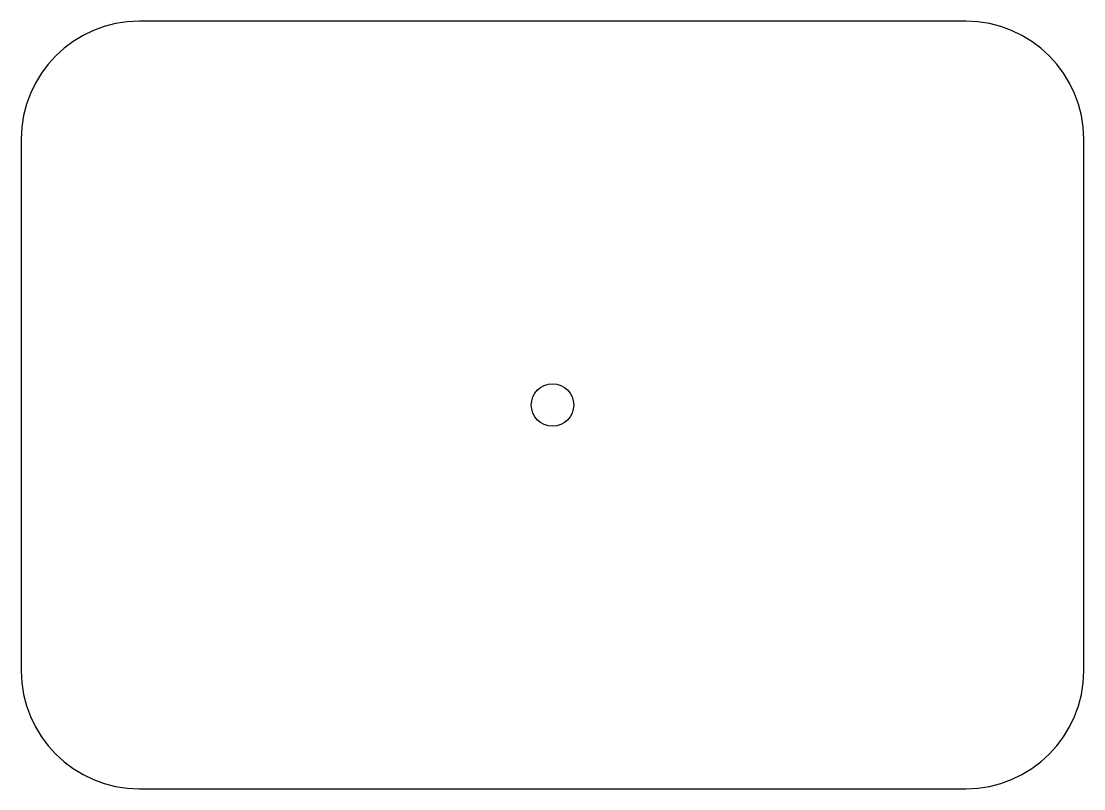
# Model space of a CAD drawing. Header units: millimetres. Extents: x 0 to 90, y 0 to 65.
import ezdxf

# ---------------------------------------------------------------- set-up
doc = ezdxf.new("R2010")
doc.units = ezdxf.units.MM

msp = doc.modelspace()

# ---------------------------------------------------------------- linework, layer by layer
at = {"color": 7, "linetype": 'Continuous', "lineweight": 25}
for p, q in [((80, 65), (10, 65)), ((0, 55), (0, 10)), ((90, 10), (90, 55)), ((10, 0), (80, 0))]:
    msp.add_line(p, q, dxfattribs=at)
msp.add_circle((45, 32.5), 1.8, dxfattribs=at)
for centre, start, end in [((10, 55), 90, 180), ((80, 55), 0, 90), ((10, 10), 180, 270), ((80, 10), 270, 0)]:
    msp.add_arc(centre, 10, start, end, dxfattribs=at)

doc.saveas('drawing.dxf')
